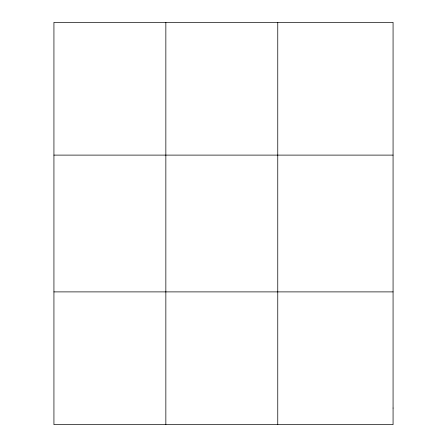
<?xml version="1.0" encoding="UTF-8"?>
<svg xmlns="http://www.w3.org/2000/svg" width="447" height="447" viewBox="0 0 447 447"><rect width="100%" height="100%" fill="white"/><g stroke="black" fill="none" stroke-linecap="round" stroke-linejoin="round"><path stroke-width="0.67" d="M165.848 424.65L165.848 22.35M277.76 424.65L277.76 22.35M53.931 155.109L393.069 155.109M53.931 291.891L393.069 291.891M393.069 408.055L393.069 424.65L53.931 424.65L53.931 22.35L393.069 22.35L393.069 408.055"/></g></svg>
